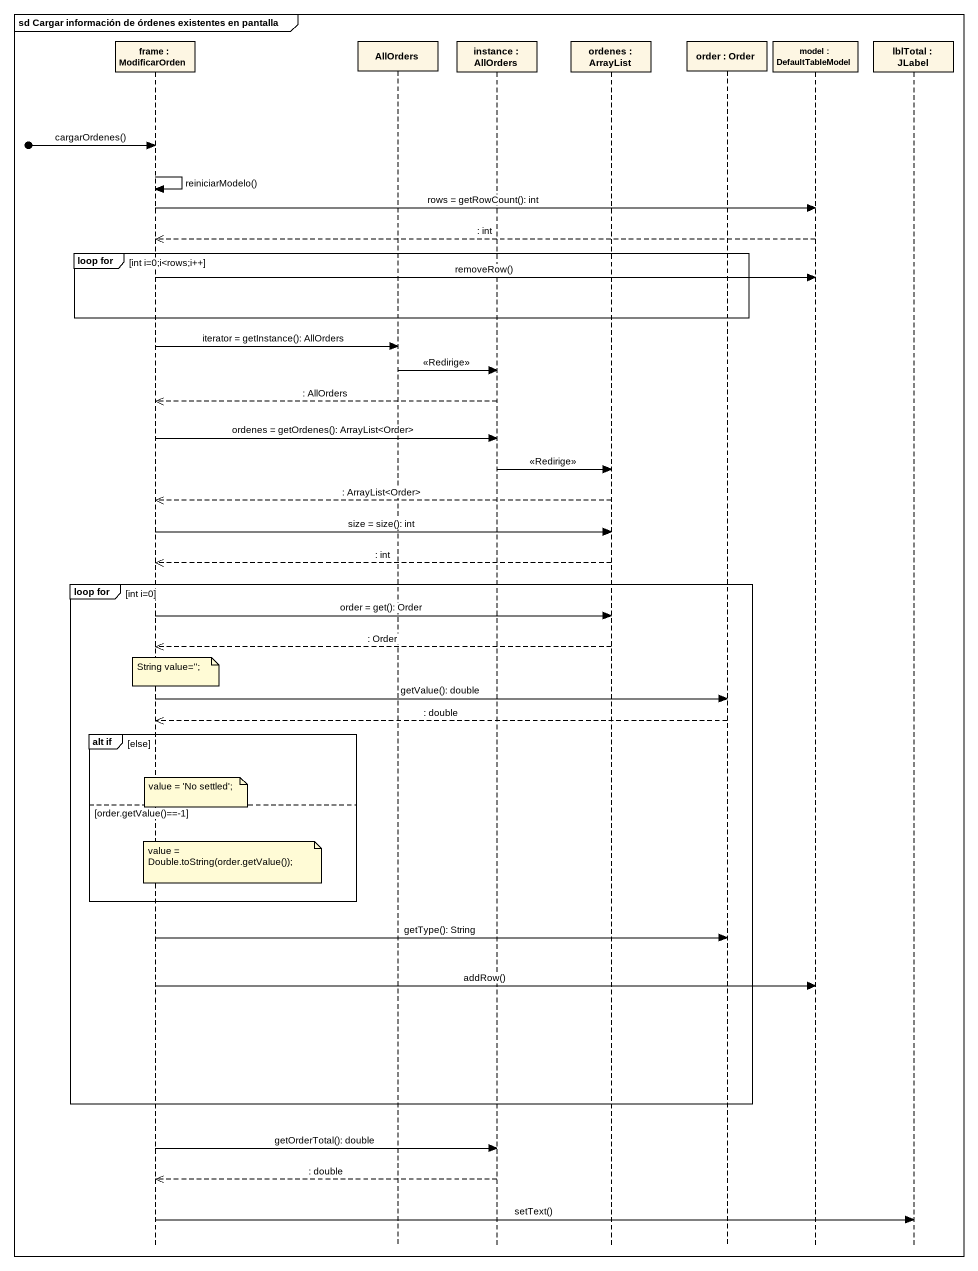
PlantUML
@startuml
mainframe sd Cargar información de órdenes existentes en pantalla
hide footbox
participant "frame : ModificarOrden" as frame_
participant AllOrders
participant "instance : AllOrders" as instance
participant "ordenes : ArrayList" as ordenes
participant "order : Order" as order
participant "model : DefaultTableModel" as model
participant "lblTotal : JLabel" as lblTotal

[o-> frame_ : cargarOrdenes()
frame_ -> frame_ : reiniciarModelo()
frame_ -> model : rows = getRowCount(): int
model -->> frame_ : : int
group loop for [int i=0;i<rows;i++]
  frame_ -> model : removeRow()
end
frame_ -> AllOrders : iterator = getInstance(): AllOrders
AllOrders -> instance : <<Redirige>>
instance -->> frame_ : : AllOrders
frame_ -> instance : ordenes = getOrdenes(): ArrayList<Order>
instance -> ordenes : <<Redirige>>
ordenes -->> frame_ : : ArrayList<Order>
frame_ -> ordenes : size = size(): int
ordenes -->> frame_ : : int
group loop for [int i=0]
  frame_ -> ordenes : order = get(): Order
  ordenes -->> frame_ : : Order
  note over frame_ : String value='';
  frame_ -> order : getValue(): double
  order -->> frame_ : : double
  group alt if [else]
    note over frame_ : value = 'No settled';
  else order.getValue()==-1
    note over frame_ : value = Double.toString(order.getValue());
  end
  frame_ -> order : getType(): String
  frame_ -> model : addRow()
end
frame_ -> instance : getOrderTotal(): double
instance -->> frame_ : : double
frame_ -> lblTotal : setText()
@enduml
